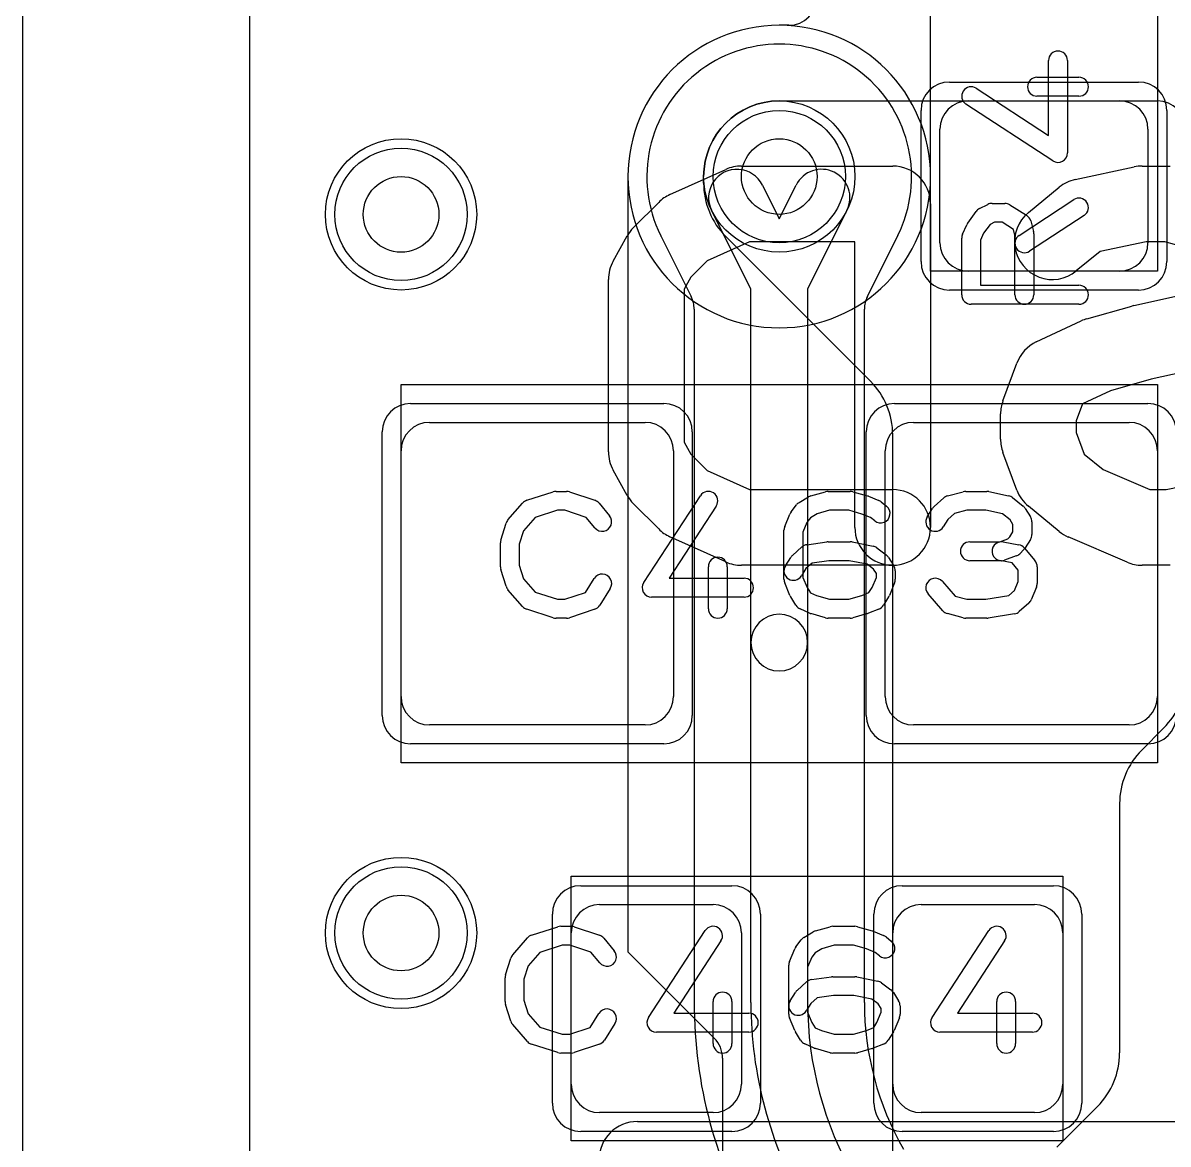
# Model space of a CAD drawing. Extents: x 0 to 20.5, y -0.5 to 20.
# Drawn here: x 0 to 3.028, y 9.442 to 12.406 of the extents above; entities that cross this region are included whole.
import ezdxf

# ---------------------------------------------------------------- set-up
doc = ezdxf.new("R2010")
doc.units = 0
for name, color, linetype in [('Hole', 1, 'CONTINUOUS'), ('L1', 3, 'CONTINUOUS'), ('L2', 3, 'CONTINUOUS'), ('L3', 3, 'CONTINUOUS'), ('L4', 3, 'CONTINUOUS'), ('MetalMask-A', 176, 'CONTINUOUS'), ('Outline', 7, 'CONTINUOUS'), ('PartsArea-A', 111, 'CONTINUOUS'), ('PartsSilk-A', 221, 'CONTINUOUS'), ('PartsSilk-B', 221, 'CONTINUOUS'), ('Resist-A', 2, 'CONTINUOUS'), ('Resist-B', 2, 'CONTINUOUS'), ('Silk-B', 140, 'CONTINUOUS')]:
    doc.layers.add(name, color=color, linetype=linetype)

msp = doc.modelspace()

# ---------------------------------------------------------------- linework, layer by layer
at = {"layer": 'Hole'}
for centre in [(2, 12), (1, 11.9), (1, 10)]:
    msp.add_circle(centre, 0.1, dxfattribs=at)
at = {"layer": 'L1'}
for p, q in [((0.6, 1.1), (0.6, 14.53823)), ((2.02503, 12.40004), (2, 12.40004)), ((2, 12.2), (3.00003, 12.2)), ((2.5, 12.2), (2.9, 12.2)), ((2.425, 11.825), (2.425, 12.125)), ((2.975, 12.125), (2.975, 11.825)), ((1.59996, 12), (1.59996, 9.95)), ((1.8, 11.98284), (1.8, 12)), ((2.24142, 11.45858), (1.85858, 11.84142)), ((2.9, 11.75), (2.5, 11.75)), ((1.075, 11.35), (1.645, 11.35)), ((2.355, 11.35), (2.925, 11.35)), ((2.3, 8.27497), (2.3, 11.31716)), ((1, 10.625), (1, 11.275)), ((1.72, 11.275), (1.72, 10.625)), ((2.28, 10.625), (2.28, 11.275)), ((3, 11.275), (3, 10.625)), ((1.645, 10.55), (1.075, 10.55)), ((2.925, 10.55), (2.355, 10.55)), ((3.01642, 10.54142), (2.95858, 10.48358)), ((2.9, 10.34216), (2.9, 9.68284)), ((1.525, 10.075), (1.825, 10.075)), ((2.375, 10.075), (2.675, 10.075)), ((1.45, 9.6), (1.45, 10)), ((1.9, 10), (1.9, 9.6)), ((2.3, 9.6), (2.3, 10)), ((2.75, 10), (2.75, 9.6)), ((1.59996, 9.95), (1.828, 9.72196)), ((1.84996, 9.66895), (1.84996, 4.02619)), ((2.84142, 9.54142), (2.73358, 9.43358)), ((1.825, 9.525), (1.525, 9.525)), ((2.675, 9.525), (2.375, 9.525))]:
    msp.add_line(p, q, dxfattribs=at)
for centre in [(2, 12), (1, 11.9), (1, 10)]:
    msp.add_circle(centre, 0.2, dxfattribs=at)
for centre, radius, start, end in [((2.02503, 12.47501), 0.07497, -90, 0), ((2, 12), 0.40004, 90, 180), ((2, 12), 0.2, 90, 180), ((2.5, 12.125), 0.075, 90, 180), ((2.9, 12.125), 0.075, 0, 90), ((3.00003, 12.12503), 0.07497, 0, 90), ((2, 11.98284), 0.2, 180, -135), ((2.5, 11.825), 0.075, 180, -90), ((2.9, 11.825), 0.075, -90, 0), ((2.1, 11.31716), 0.2, 0, 45), ((1.075, 11.275), 0.075, 90, 180), ((1.645, 11.275), 0.075, 0, 90), ((2.355, 11.275), 0.075, 90, 180), ((2.925, 11.275), 0.075, 0, 90), ((2.875, 10.68284), 0.2, -45, 0), ((1.075, 10.625), 0.075, 180, -90), ((1.645, 10.625), 0.075, -90, 0), ((2.355, 10.625), 0.075, 180, -90), ((2.925, 10.625), 0.075, -90, 0), ((3.1, 10.34216), 0.2, 135, 180), ((1.525, 10), 0.075, 90, 180), ((1.825, 10), 0.075, 0, 90), ((2.375, 10), 0.075, 90, 180), ((2.675, 10), 0.075, 0, 90), ((1.77499, 9.66895), 0.07497, 0, 45), ((2.7, 9.68284), 0.2, -45, 0), ((1.525, 9.6), 0.075, 180, -90), ((1.825, 9.6), 0.075, -90, 0), ((2.375, 9.6), 0.075, 180, -90), ((2.675, 9.6), 0.075, -90, 0)]:
    msp.add_arc(centre, radius, start, end, dxfattribs=at)
at = {"layer": 'L2'}
msp.add_line((0.6, 1.1), (0.6, 14.53823), dxfattribs=at)
for centre in [(1, 11.9), (1, 10)]:
    msp.add_circle(centre, 0.2, dxfattribs=at)
for start, end in [(90, -90), (-90, 90)]:
    msp.add_arc((2, 12), 0.40004, start, end, dxfattribs=at)
at = {"layer": 'L3'}
msp.add_line((0.6, 1.1), (0.6, 14.53825), dxfattribs=at)
for centre in [(1, 11.9), (1, 10)]:
    msp.add_circle(centre, 0.2, dxfattribs=at)
for start, end in [(90, -90), (-90, 90)]:
    msp.add_arc((2, 12), 0.40004, start, end, dxfattribs=at)
at = {"layer": 'L4'}
for p, q in [((0.6, 1.1), (0.6, 14.53823)), ((1.95526, 11.97767), (2, 11.888)), ((2, 11.888), (2.04474, 11.97767)), ((1.925, 11.70234), (1.82104, 11.91071)), ((2.17896, 11.91071), (2.075, 11.70234)), ((1.68769, 11.8419), (1.76707, 11.68279)), ((2.23293, 11.68279), (2.31322, 11.84372)), ((1.925, 10.76789), (1.925, 11.70234)), ((2.075, 11.70234), (2.075, 10.76789)), ((1.77496, 11.64931), (1.77496, 9.81578)), ((2.22504, 9.81578), (2.22504, 11.64932)), ((1.925, 9.81578), (1.925, 10.76789)), ((2.075, 10.76789), (2.075, 9.81578))]:
    msp.add_line(p, q, dxfattribs=at)
for centre in [(2, 12), (1, 11.9), (1, 10)]:
    msp.add_circle(centre, 0.2, dxfattribs=at)
for centre, radius, start, end in [((2, 12.00001), 0.35005, -26.34984, -153.66845), ((1.88815, 11.94419), 0.075, 26.5138, -153.48404), ((2.11185, 11.94419), 0.075, -26.5138, 153.48404), ((1.6197, 11.81026), 0.07497, 26.5172, 27.38194), ((2, 12.00001), 0.35004, -153.48326, -153.35516), ((1.62012, 11.80941), 0.07498, 25.67986, 26.64366), ((2.11185, 11.9442), 0.22505, -26.51837, -26.27927), ((2.38086, 11.81137), 0.07497, 153.6537, 153.72206), ((1.69999, 11.64932), 0.07497, -0.00764, 26.5172), ((2.30001, 11.64932), 0.07497, 153.4828, 180), ((2, 10.76789), 0.075, 0, 180), ((2, 10.76789), 0.075, 180, 0), ((3, 9.81578), 1.22504, 180, -150.0001), ((3, 9.81578), 1.075, 180, -150.00013), ((3, 9.81578), 0.925, 180, -149.99989), ((3, 9.81578), 0.77496, 180, -150.00082)]:
    msp.add_arc(centre, radius, start, end, dxfattribs=at)
at = {"layer": 'MetalMask-A'}
for p, q in [((2.5, 12.2), (2.9, 12.2)), ((2.425, 11.825), (2.425, 12.125)), ((2.975, 12.125), (2.975, 11.825)), ((2.9, 11.75), (2.5, 11.75)), ((1.075, 11.35), (1.645, 11.35)), ((2.355, 11.35), (2.925, 11.35)), ((1, 10.625), (1, 11.275)), ((1.72, 11.275), (1.72, 10.625)), ((2.28, 10.625), (2.28, 11.275)), ((3, 11.275), (3, 10.625)), ((1.645, 10.55), (1.075, 10.55)), ((2.925, 10.55), (2.355, 10.55)), ((1.525, 10.075), (1.825, 10.075)), ((2.375, 10.075), (2.675, 10.075)), ((1.45, 9.6), (1.45, 10)), ((1.9, 10), (1.9, 9.6)), ((2.3, 9.6), (2.3, 10)), ((2.75, 10), (2.75, 9.6)), ((1.825, 9.525), (1.525, 9.525)), ((2.675, 9.525), (2.375, 9.525))]:
    msp.add_line(p, q, dxfattribs=at)
for centre, start, end in [((2.5, 12.125), 90, 180), ((2.9, 12.125), 0, 90), ((2.5, 11.825), 180, -90), ((2.9, 11.825), -90, 0), ((1.075, 11.275), 90, 180), ((1.645, 11.275), 0, 90), ((2.355, 11.275), 90, 180), ((2.925, 11.275), 0, 90), ((1.075, 10.625), 180, -90), ((1.645, 10.625), -90, 0), ((2.355, 10.625), 180, -90), ((2.925, 10.625), -90, 0), ((1.525, 10), 90, 180), ((1.825, 10), 0, 90), ((2.375, 10), 90, 180), ((2.675, 10), 0, 90), ((1.525, 9.6), 180, -90), ((1.825, 9.6), -90, 0), ((2.375, 9.6), 180, -90), ((2.675, 9.6), -90, 0)]:
    msp.add_arc(centre, 0.075, start, end, dxfattribs=at)
at = {"layer": 'Outline'}
msp.add_line((0, 1), (0, 15), dxfattribs=at)
at = {"layer": 'PartsArea-A'}
for p, q in [((2.4, 11.75), (2.4, 13.05)), ((3, 13.05), (3, 11.75)), ((3, 11.75), (2.4, 11.75)), ((1, 11.45), (3, 11.45)), ((1, 10.45), (1, 11.45)), ((3, 11.45), (3, 10.45)), ((3, 10.45), (1, 10.45)), ((1.45, 10.15), (2.75, 10.15)), ((1.45, 9.45), (1.45, 10.15)), ((2.75, 10.15), (2.75, 9.45)), ((2.75, 9.45), (1.45, 9.45))]:
    msp.add_line(p, q, dxfattribs=at)
at = {"layer": 'PartsSilk-A'}
for p, q in [((2.71204, 12.10869), (2.71204, 12.30694)), ((2.76204, 12.30694), (2.76204, 12.0625)), ((2.68148, 12.2625), (2.79259, 12.2625)), ((2.52108, 12.23343), (2.71204, 12.10869)), ((2.79259, 12.2125), (2.68148, 12.2125)), ((2.72337, 12.04157), (2.49374, 12.19157)), ((2.63447, 11.84453), (2.77891, 11.93898)), ((2.4983, 11.8772), (2.52052, 11.90776)), ((2.52956, 11.91542), (2.55178, 11.92653)), ((2.56296, 11.92917), (2.5963, 11.92917)), ((2.60955, 11.92537), (2.65399, 11.89759)), ((2.48456, 11.84765), (2.49567, 11.87265)), ((2.55737, 11.87343), (2.54029, 11.84993)), ((2.56886, 11.87917), (2.55737, 11.87343)), ((2.58913, 11.87917), (2.56886, 11.87917)), ((2.61913, 11.86042), (2.58913, 11.87917)), ((2.80627, 11.89714), (2.66183, 11.80269)), ((2.6649, 11.88283), (2.67231, 11.85505)), ((2.54029, 11.84993), (2.53241, 11.8322)), ((2.62315, 11.84533), (2.61913, 11.86042)), ((2.62315, 11.6875), (2.62315, 11.84533)), ((2.67315, 11.84861), (2.67315, 11.6875)), ((2.48241, 11.6875), (2.48241, 11.8375)), ((2.53241, 11.8322), (2.53241, 11.7125)), ((2.53241, 11.7125), (2.79259, 11.7125)), ((2.79259, 11.6625), (2.50741, 11.6625)), ((1.33266, 11.14418), (1.4021, 11.1664)), ((1.40972, 11.16759), (1.4375, 11.16759)), ((1.4454, 11.16631), (1.51207, 11.14409)), ((1.64157, 10.92663), (1.79157, 11.15626)), ((2.05254, 11.13818), (2.07754, 11.15299)), ((2.08341, 11.15552), (2.1223, 11.16663)), ((2.12917, 11.16759), (2.1875, 11.16759)), ((2.19437, 11.16663), (2.23326, 11.15552)), ((2.23567, 11.15469), (2.26345, 11.14358)), ((2.40978, 11.12795), (2.43478, 11.15017)), ((2.44495, 11.15564), (2.48662, 11.16675)), ((2.49306, 11.16759), (2.54861, 11.16759)), ((2.55376, 11.16705), (2.60654, 11.15594)), ((2.61701, 11.151), (2.64479, 11.12878)), ((1.28258, 11.09239), (1.32147, 11.13683)), ((1.41362, 11.11759), (1.35452, 11.09868)), ((1.43344, 11.11759), (1.41362, 11.11759)), ((1.48952, 11.0989), (1.43344, 11.11759)), ((1.52338, 11.13637), (1.55115, 11.10304)), ((1.83343, 11.12892), (1.70869, 10.93796)), ((2.03139, 11.11315), (2.04528, 11.13167)), ((2.13267, 11.11759), (2.10025, 11.10833)), ((2.184, 11.11759), (2.13267, 11.11759)), ((2.21829, 11.10779), (2.184, 11.11759)), ((2.26979, 11.13989), (2.28368, 11.12878)), ((2.3913, 11.10029), (2.40519, 11.12251)), ((2.49634, 11.11759), (2.46356, 11.10885)), ((2.54601, 11.11759), (2.49634, 11.11759)), ((2.59042, 11.10824), (2.54601, 11.11759)), ((2.65037, 11.12251), (2.66426, 11.10029)), ((1.26364, 11.03894), (1.27753, 11.08339)), ((1.35452, 11.09868), (1.32368, 11.06344)), ((1.51273, 11.07104), (1.48952, 11.0989)), ((2.01442, 11.07442), (2.02831, 11.10776)), ((2.07327, 11.08565), (2.0625, 11.05981)), ((2.0823, 11.09769), (2.07327, 11.08565)), ((2.10025, 11.10833), (2.0823, 11.09769)), ((2.24145, 11.09853), (2.21829, 11.10779)), ((2.25244, 11.08974), (2.24145, 11.09853)), ((2.44568, 11.09296), (2.4337, 11.07379)), ((2.46356, 11.10885), (2.44568, 11.09296)), ((2.61023, 11.0924), (2.59042, 11.10824)), ((2.61806, 11.07987), (2.61023, 11.0924)), ((2.66806, 11.08704), (2.66806, 11.0537)), ((1.32368, 11.06344), (1.3125, 11.02766)), ((2.0125, 10.93519), (2.0125, 11.06481)), ((2.0625, 11.05981), (2.0625, 10.94019)), ((2.60948, 11.04715), (2.61806, 11.06087)), ((2.61806, 11.06087), (2.61806, 11.07987)), ((1.2625, 10.96852), (1.2625, 11.03148)), ((1.3125, 11.02766), (1.3125, 10.97234)), ((2.07291, 11.02661), (2.12569, 11.03402)), ((2.12917, 11.03426), (2.1875, 11.03426)), ((2.1924, 11.03377), (2.24796, 11.02266)), ((2.50417, 11.03426), (2.5831, 11.03426)), ((2.5831, 11.03426), (2.6043, 11.04197)), ((2.59188, 11.03387), (2.63355, 11.02646)), ((2.6043, 11.04197), (2.60948, 11.04715)), ((2.66426, 11.04045), (2.65037, 11.01823)), ((2.0163, 10.97066), (2.03019, 10.99288)), ((2.03478, 10.99832), (2.05978, 11.02054)), ((2.25794, 11.01824), (2.28294, 10.99972)), ((2.28926, 10.99287), (2.30314, 10.97065)), ((2.6266, 10.99687), (2.59604, 10.98576)), ((2.64685, 11.0138), (2.63574, 11.00269)), ((2.64838, 11.01785), (2.67615, 10.98452)), ((1.3125, 10.97234), (1.32368, 10.93656)), ((1.8125, 10.85741), (1.8125, 10.96852)), ((1.8625, 10.96852), (1.8625, 10.85741)), ((2.07068, 10.96333), (2.0587, 10.94416)), ((2.08735, 10.97814), (2.07068, 10.96333)), ((2.13092, 10.98426), (2.08735, 10.97814)), ((2.18502, 10.98426), (2.13092, 10.98426)), ((2.23267, 10.97473), (2.18502, 10.98426)), ((2.24937, 10.96236), (2.23267, 10.97473)), ((2.25694, 10.95024), (2.24937, 10.96236)), ((2.5875, 10.98426), (2.50417, 10.98426)), ((2.61581, 10.97883), (2.58312, 10.98465)), ((2.63194, 10.95947), (2.61581, 10.97883)), ((2.68194, 10.96852), (2.68194, 10.92407)), ((1.27753, 10.91661), (1.26364, 10.96106)), ((1.32368, 10.93656), (1.35452, 10.90132)), ((1.48773, 10.9005), (1.51074, 10.93732)), ((1.70869, 10.93796), (1.90694, 10.93796)), ((2.0625, 10.94019), (2.07368, 10.91336)), ((2.24577, 10.91336), (2.25694, 10.94019)), ((2.25694, 10.94019), (2.25694, 10.95024)), ((2.30694, 10.95741), (2.30694, 10.93519)), ((2.63194, 10.92907), (2.63194, 10.95947)), ((1.32147, 10.86317), (1.28258, 10.90761)), ((1.55314, 10.91082), (1.52537, 10.86638)), ((2.02831, 10.89224), (2.01442, 10.92558)), ((2.07368, 10.91336), (2.08242, 10.89937)), ((2.2373, 10.89981), (2.24577, 10.91336)), ((2.30502, 10.92558), (2.29114, 10.89224)), ((2.43131, 10.92942), (2.46519, 10.89071)), ((2.60691, 10.89205), (2.62218, 10.90563)), ((2.62218, 10.90563), (2.63194, 10.92907)), ((2.68002, 10.91446), (2.66614, 10.88113)), ((1.35452, 10.90132), (1.41362, 10.88241)), ((1.41362, 10.88241), (1.43344, 10.88241)), ((1.43344, 10.88241), (1.48773, 10.9005)), ((1.90694, 10.88796), (1.6625, 10.88796)), ((2.04408, 10.86638), (2.03019, 10.8886)), ((2.08242, 10.89937), (2.09883, 10.89208)), ((2.09883, 10.89208), (2.13267, 10.88241)), ((2.13267, 10.88241), (2.184, 10.88241)), ((2.184, 10.88241), (2.21829, 10.89221)), ((2.21829, 10.89221), (2.2373, 10.89981)), ((2.28926, 10.8886), (2.27537, 10.86638)), ((2.43258, 10.85206), (2.39369, 10.8965)), ((2.46519, 10.89071), (2.49634, 10.88241)), ((2.49634, 10.88241), (2.54662, 10.88241)), ((2.54662, 10.88241), (2.60691, 10.89205)), ((2.65967, 10.87205), (2.63467, 10.84983)), ((1.4021, 10.8336), (1.33266, 10.85582)), ((1.51207, 10.85591), (1.4454, 10.83369)), ((2.08013, 10.84567), (2.05513, 10.85678)), ((2.1223, 10.83337), (2.08341, 10.84448)), ((2.23326, 10.84448), (2.19437, 10.83337)), ((2.26345, 10.85642), (2.23567, 10.84531)), ((2.48662, 10.83325), (2.44495, 10.84436)), ((2.62201, 10.84383), (2.55256, 10.83272)), ((1.4375, 10.83241), (1.40972, 10.83241)), ((2.1875, 10.83241), (2.12917, 10.83241)), ((2.54861, 10.83241), (2.49306, 10.83241)), ((1.34516, 9.99418), (1.4146, 10.0164)), ((1.42222, 10.01759), (1.45, 10.01759)), ((1.4579, 10.01631), (1.52457, 9.99409)), ((1.65407, 9.77663), (1.80407, 10.00626)), ((2.06504, 9.98818), (2.09004, 10.00299)), ((2.09591, 10.00552), (2.1348, 10.01663)), ((2.14167, 10.01759), (2.2, 10.01759)), ((2.20687, 10.01663), (2.24576, 10.00552)), ((2.24817, 10.00469), (2.27595, 9.99358)), ((2.40407, 9.77663), (2.55407, 10.00626)), ((1.29508, 9.94239), (1.33397, 9.98683)), ((1.42612, 9.96759), (1.36702, 9.94868)), ((1.44594, 9.96759), (1.42612, 9.96759)), ((1.50202, 9.9489), (1.44594, 9.96759)), ((1.53588, 9.98637), (1.56365, 9.95304)), ((1.84593, 9.97892), (1.72119, 9.78796)), ((2.04389, 9.96315), (2.05778, 9.98167)), ((2.14517, 9.96759), (2.11275, 9.95833)), ((2.1965, 9.96759), (2.14517, 9.96759)), ((2.23079, 9.95779), (2.1965, 9.96759)), ((2.28229, 9.98989), (2.29618, 9.97878)), ((2.59593, 9.97892), (2.47119, 9.78796)), ((1.27614, 9.88894), (1.29003, 9.93339)), ((1.36702, 9.94868), (1.33618, 9.91344)), ((1.52523, 9.92104), (1.50202, 9.9489)), ((2.02692, 9.92442), (2.04081, 9.95776)), ((2.08577, 9.93565), (2.075, 9.90981)), ((2.0948, 9.94769), (2.08577, 9.93565)), ((2.11275, 9.95833), (2.0948, 9.94769)), ((2.25395, 9.94853), (2.23079, 9.95779)), ((2.26494, 9.93974), (2.25395, 9.94853)), ((1.33618, 9.91344), (1.325, 9.87766)), ((2.025, 9.78519), (2.025, 9.91481)), ((2.075, 9.90981), (2.075, 9.79019)), ((1.275, 9.81852), (1.275, 9.88148)), ((1.325, 9.87766), (1.325, 9.82234)), ((2.08541, 9.87661), (2.13819, 9.88402)), ((2.14167, 9.88426), (2.2, 9.88426)), ((2.2049, 9.88377), (2.26046, 9.87266)), ((2.0288, 9.82066), (2.04269, 9.84288)), ((2.04728, 9.84832), (2.07228, 9.87054)), ((2.27044, 9.86824), (2.29544, 9.84972)), ((2.30176, 9.84287), (2.31564, 9.82065)), ((1.325, 9.82234), (1.33618, 9.78656)), ((1.825, 9.70741), (1.825, 9.81852)), ((1.875, 9.81852), (1.875, 9.70741)), ((2.08318, 9.81333), (2.0712, 9.79416)), ((2.09985, 9.82814), (2.08318, 9.81333)), ((2.14342, 9.83426), (2.09985, 9.82814)), ((2.19752, 9.83426), (2.14342, 9.83426)), ((2.24517, 9.82473), (2.19752, 9.83426)), ((2.26187, 9.81236), (2.24517, 9.82473)), ((2.26944, 9.80024), (2.26187, 9.81236)), ((2.575, 9.70741), (2.575, 9.81852)), ((2.625, 9.81852), (2.625, 9.70741)), ((1.29003, 9.76661), (1.27614, 9.81106)), ((1.33618, 9.78656), (1.36702, 9.75132)), ((1.50023, 9.7505), (1.52324, 9.78732)), ((1.72119, 9.78796), (1.91944, 9.78796)), ((2.075, 9.79019), (2.08618, 9.76336)), ((2.25827, 9.76336), (2.26944, 9.79019)), ((2.26944, 9.79019), (2.26944, 9.80024)), ((2.31944, 9.80741), (2.31944, 9.78519)), ((2.47119, 9.78796), (2.66944, 9.78796)), ((1.33397, 9.71317), (1.29508, 9.75761)), ((1.36702, 9.75132), (1.42612, 9.73241)), ((1.56564, 9.76082), (1.53787, 9.71638)), ((2.04081, 9.74224), (2.02692, 9.77558)), ((2.08618, 9.76336), (2.09492, 9.74937)), ((2.2498, 9.74981), (2.25827, 9.76336)), ((2.31752, 9.77558), (2.30364, 9.74224)), ((1.42612, 9.73241), (1.44594, 9.73241)), ((1.44594, 9.73241), (1.50023, 9.7505)), ((1.91944, 9.73796), (1.675, 9.73796)), ((2.05658, 9.71638), (2.04269, 9.7386)), ((2.09492, 9.74937), (2.11133, 9.74208)), ((2.11133, 9.74208), (2.14517, 9.73241)), ((2.14517, 9.73241), (2.1965, 9.73241)), ((2.1965, 9.73241), (2.23079, 9.74221)), ((2.23079, 9.74221), (2.2498, 9.74981)), ((2.30176, 9.7386), (2.28787, 9.71638)), ((2.66944, 9.73796), (2.425, 9.73796)), ((1.4146, 9.6836), (1.34516, 9.70582)), ((1.52457, 9.70591), (1.4579, 9.68369)), ((2.09263, 9.69567), (2.06763, 9.70678)), ((2.1348, 9.68337), (2.09591, 9.69448)), ((2.24576, 9.69448), (2.20687, 9.68337)), ((2.27595, 9.70642), (2.24817, 9.69531)), ((1.45, 9.68241), (1.42222, 9.68241)), ((2.2, 9.68241), (2.14167, 9.68241)), ((1.625, 9.5016), (5.775, 9.5016))]:
    msp.add_line(p, q, dxfattribs=at)
for centre, radius, start, end in [((2.73704, 12.30694), 0.025, 0, 180), ((2.50741, 12.2125), 0.025, 56.85026, -123.15356), ((2.68148, 12.2375), 0.025, 90, -90), ((2.79259, 12.2375), 0.025, -90, 90), ((2.73704, 12.0625), 0.025, -123.14974, 0), ((2.79259, 11.91806), 0.025, -56.81854, 123.18086), ((2.54074, 11.89306), 0.025, 116.56505, 143.97932), ((2.56296, 11.90417), 0.025, 90, 116.56505), ((2.5963, 11.90417), 0.025, 57.99462, 90), ((2.51852, 11.8625), 0.025, 143.98274, 156.03964), ((2.64074, 11.87639), 0.025, 14.92551, 57.98998), ((2.50741, 11.8375), 0.025, 156.04915, 180), ((2.64815, 11.82361), 0.025, 123.18146, -56.81914), ((2.64815, 11.84861), 0.025, 0, 14.93527), ((2.79259, 11.6875), 0.025, -90, 90), ((2.50741, 11.6875), 0.025, 180, -90), ((2.64815, 11.6875), 0.025, 180, 0), ((1.34028, 11.12037), 0.025, 107.74642, 138.81192), ((1.40972, 11.14259), 0.025, 90, 107.74642), ((1.4375, 11.14259), 0.025, 71.57954, 90), ((1.50417, 11.12037), 0.025, 39.7909, 71.57954), ((1.8125, 11.14259), 0.025, -33.14974, 146.84644), ((2.09028, 11.13148), 0.025, 105.94854, 120.63752), ((2.12917, 11.14259), 0.025, 90, 105.94854), ((2.1875, 11.14259), 0.025, 74.05146, 90), ((2.22639, 11.13148), 0.025, 68.2071, 74.05146), ((2.45139, 11.13148), 0.025, 104.92551, 131.63069), ((2.49306, 11.14259), 0.025, 90, 104.92885), ((2.54861, 11.14259), 0.025, 78.11016, 90), ((2.60139, 11.13148), 0.025, 51.33303, 78.11298), ((2.06528, 11.11667), 0.025, 120.63752, 143.1301), ((2.26806, 11.10926), 0.025, -128.66697, 51.34522), ((2.25417, 11.12037), 0.025, 51.33303, 68.2071), ((2.42639, 11.10926), 0.025, 131.62783, 147.98998), ((2.62917, 11.10926), 0.025, 32.00538, 51.34522), ((1.30139, 11.07593), 0.025, 138.81192, 162.63777), ((1.53194, 11.08704), 0.025, -140.2091, 39.8005), ((2.05139, 11.09815), 0.025, 143.1301, 157.39424), ((2.4125, 11.08704), 0.025, 147.99462, -32.01002), ((2.64306, 11.08704), 0.025, 0, 32.01002), ((2.0375, 11.06481), 0.025, 157.39424, 180), ((2.64306, 11.0537), 0.025, -32.00538, 0), ((1.2875, 11.03148), 0.025, 162.63777, 180), ((2.07639, 11.00185), 0.025, 98.00047, 131.62783), ((2.12917, 11.00926), 0.025, 90, 98.00047), ((2.1875, 11.00926), 0.025, 78.69456, 90), ((2.24306, 10.99815), 0.025, 53.47387, 78.69456), ((2.50417, 11.00926), 0.025, 90, -90), ((2.5875, 11.00926), 0.025, 79.90837, -100.08326), ((2.62917, 11.00185), 0.025, 39.7909, 79.91674), ((1.8375, 10.96852), 0.025, 0, 180), ((2.05139, 10.97963), 0.025, 131.62783, 147.99462), ((2.26806, 10.97963), 0.025, 31.98594, 53.47387), ((2.61806, 11.02037), 0.025, -70.02864, -45), ((2.62917, 11.03148), 0.025, -45, -32.01002), ((1.2875, 10.96852), 0.025, 180, -162.63777), ((2.0375, 10.95741), 0.025, 147.99462, -32.01002), ((2.28194, 10.95741), 0.025, 0, 31.98594), ((2.5875, 11.00926), 0.025, -90, -70.02141), ((2.65694, 10.96852), 0.025, 0, 39.8005), ((1.53194, 10.92407), 0.025, -32.00538, 147.99925), ((1.90694, 10.91296), 0.025, -90, 90), ((2.0375, 10.93519), 0.025, 180, -157.39424), ((2.28194, 10.93519), 0.025, -22.60576, 0), ((2.4125, 10.91296), 0.025, 41.18808, -138.81042), ((1.30139, 10.92407), 0.025, -162.63777, -138.81192), ((1.6625, 10.91296), 0.025, 146.85026, -90), ((2.65694, 10.92407), 0.025, -22.60576, 0), ((2.05139, 10.90185), 0.025, -157.39424, -147.99462), ((2.26806, 10.90185), 0.025, -32.00538, -22.60576), ((2.64306, 10.89074), 0.025, -48.37217, -22.60888), ((1.34028, 10.87963), 0.025, -138.81192, -107.74642), ((1.50417, 10.87963), 0.025, -71.57954, -32.00538), ((1.8375, 10.85741), 0.025, 180, 0), ((2.06528, 10.87963), 0.025, -147.99462, -113.95086), ((2.09028, 10.86852), 0.025, -113.95086, -105.94854), ((2.22639, 10.86852), 0.025, -74.05146, -68.2071), ((2.25417, 10.87963), 0.025, -68.2071, -32.00538), ((2.45139, 10.86852), 0.025, -138.81192, -104.92885), ((2.61806, 10.86852), 0.025, -80.91063, -48.36931), ((1.40972, 10.85741), 0.025, -107.74642, -90), ((1.4375, 10.85741), 0.025, -90, -71.57954), ((2.12917, 10.85741), 0.025, -105.94854, -90), ((2.1875, 10.85741), 0.025, -90, -74.05146), ((2.49306, 10.85741), 0.025, -104.92551, -90), ((2.54861, 10.85741), 0.025, -90, -80.91133), ((1.35278, 9.97037), 0.025, 107.74642, 138.81192), ((1.42222, 9.99259), 0.025, 90, 107.74642), ((1.45, 9.99259), 0.025, 71.57954, 90), ((1.51667, 9.97037), 0.025, 39.7909, 71.57954), ((1.825, 9.99259), 0.025, -33.14974, 146.84644), ((2.10278, 9.98148), 0.025, 105.94854, 120.63752), ((2.14167, 9.99259), 0.025, 90, 105.94854), ((2.2, 9.99259), 0.025, 74.05146, 90), ((2.23889, 9.98148), 0.025, 68.2071, 74.05146), ((2.26667, 9.97037), 0.025, 51.33303, 68.2071), ((2.575, 9.99259), 0.025, -33.14974, 146.84644), ((2.06389, 9.94815), 0.025, 143.1301, 157.39424), ((2.07778, 9.96667), 0.025, 120.63752, 143.1301), ((2.28056, 9.95926), 0.025, -128.66697, 51.34522), ((1.31389, 9.92593), 0.025, 138.81192, 162.63777), ((1.54444, 9.93704), 0.025, -140.2091, 39.8005), ((2.05, 9.91481), 0.025, 157.39424, 180), ((1.3, 9.88148), 0.025, 162.63777, 180), ((2.08889, 9.85185), 0.025, 98.00047, 131.62783), ((2.14167, 9.85926), 0.025, 90, 98.00047), ((2.2, 9.85926), 0.025, 78.69456, 90), ((2.25556, 9.84815), 0.025, 53.47387, 78.69456), ((1.85, 9.81852), 0.025, 0, 180), ((2.06389, 9.82963), 0.025, 131.62783, 147.99462), ((2.28056, 9.82963), 0.025, 31.98594, 53.47387), ((2.6, 9.81852), 0.025, 0, 180), ((1.3, 9.81852), 0.025, 180, -162.63777), ((2.05, 9.80741), 0.025, 147.99462, -32.01002), ((2.29444, 9.80741), 0.025, 0, 31.98594), ((1.54444, 9.77407), 0.025, -32.00538, 147.99925), ((1.91944, 9.76296), 0.025, -90, 90), ((2.05, 9.78519), 0.025, 180, -157.39424), ((2.29444, 9.78519), 0.025, -22.60576, 0), ((2.66944, 9.76296), 0.025, -90, 90), ((1.31389, 9.77407), 0.025, -162.63777, -138.81192), ((1.675, 9.76296), 0.025, 146.85026, -90), ((2.425, 9.76296), 0.025, 146.85026, -90), ((2.06389, 9.75185), 0.025, -157.39424, -147.99462), ((2.28056, 9.75185), 0.025, -32.00538, -22.60576), ((1.35278, 9.72963), 0.025, -138.81192, -107.74642), ((1.51667, 9.72963), 0.025, -71.57954, -32.00538), ((1.85, 9.70741), 0.025, 180, 0), ((2.07778, 9.72963), 0.025, -147.99462, -113.95086), ((2.10278, 9.71852), 0.025, -113.95086, -105.94854), ((2.23889, 9.71852), 0.025, -74.05146, -68.2071), ((2.26667, 9.72963), 0.025, -68.2071, -32.00538), ((2.6, 9.70741), 0.025, 180, 0), ((1.42222, 9.70741), 0.025, -107.74642, -90), ((1.45, 9.70741), 0.025, -90, -71.57954), ((2.14167, 9.70741), 0.025, -105.94854, -90), ((2.2, 9.70741), 0.025, -90, -74.05146), ((1.625, 9.4), 0.1016, 90, 180)]:
    msp.add_arc(centre, radius, start, end, dxfattribs=at)
at = {"layer": 'PartsSilk-B'}
for p, q in [((1.9, 12.02778), (2.3, 12.02778)), ((2.78274, 11.99222), (2.9383, 12.02556)), ((2.95926, 12.02778), (3.03333, 12.02778)), ((1.71081, 11.9523), (1.85896, 12.01897)), ((2.6589, 11.90518), (2.74038, 11.97184)), ((1.61447, 11.86515), (1.68113, 11.93182)), ((2.4, 11.92778), (2.4, 11.07222)), ((1.56074, 11.77635), (1.59778, 11.84301)), ((1.92146, 11.82778), (1.8096, 11.77744)), ((2.2, 11.82778), (1.92146, 11.82778)), ((2.2, 11.07222), (2.2, 11.82778)), ((2.96986, 11.82778), (2.8483, 11.80173)), ((3.01953, 11.82778), (2.96986, 11.82778)), ((3.10231, 11.8045), (3.01953, 11.82778)), ((2.8483, 11.80173), (2.78554, 11.75038)), ((1.8096, 11.77744), (1.7658, 11.73363)), ((1.54815, 11.27222), (1.54815, 11.72778)), ((1.7658, 11.73363), (1.74815, 11.70186)), ((1.74815, 11.70186), (1.74815, 11.29814)), ((2.93731, 11.65867), (3.07729, 11.69016)), ((2.81367, 11.62405), (2.93219, 11.65738)), ((2.67977, 11.56276), (2.79829, 11.61832)), ((2.59141, 11.40695), (2.62844, 11.50695)), ((3.12936, 11.49688), (2.98379, 11.46413)), ((2.98379, 11.46413), (2.87573, 11.43374)), ((2.87573, 11.43374), (2.80177, 11.39907)), ((2.80177, 11.39907), (2.78519, 11.3543)), ((2.58519, 11.30556), (2.58519, 11.37222)), ((2.78519, 11.3543), (2.78519, 11.32348)), ((1.74815, 11.29814), (1.7658, 11.26637)), ((2.78519, 11.32348), (2.80657, 11.26575)), ((1.7658, 11.26637), (1.8096, 11.22256)), ((2.62844, 11.17083), (2.59141, 11.27083)), ((2.80657, 11.26575), (2.85609, 11.22524)), ((1.59778, 11.15699), (1.56074, 11.22365)), ((1.8096, 11.22256), (1.92146, 11.17222)), ((2.85609, 11.22524), (2.97979, 11.17222)), ((3.02273, 11.17222), (3.14183, 11.19775)), ((1.92146, 11.17222), (2.3, 11.17222)), ((2.97979, 11.17222), (3.02273, 11.17222)), ((1.68113, 11.06818), (1.61447, 11.13485)), ((2.74037, 11.0615), (2.65889, 11.12817)), ((1.85896, 10.98103), (1.71081, 11.0477)), ((2.91987, 10.98031), (2.76431, 11.04698)), ((2.3, 10.97222), (1.9, 10.97222)), ((3.03333, 10.97222), (2.95926, 10.97222))]:
    msp.add_line(p, q, dxfattribs=at)
for centre, start, end in [((1.9, 11.92778), 90, 114.2301), ((2.3, 11.92778), 0, 90), ((2.95926, 11.92778), 90, 102.09677), ((2.8037, 11.89444), 102.09876, 129.28711), ((1.75185, 11.86111), 114.2301, 135.00405), ((2.72222, 11.82778), 129.28618, -50.71289), ((1.68519, 11.79444), 135.00405, 150.94094), ((1.64815, 11.72778), 150.94094, 180), ((2.95926, 11.56111), 102.67982, 105.70536), ((2.84074, 11.52778), 105.70536, 115.1197), ((2.72222, 11.47222), 115.1197, 159.67865), ((2.68519, 11.37222), 159.67865, 180), ((2.68519, 11.30556), 180, -159.67865), ((1.64815, 11.27222), 180, -150.94094), ((1.68519, 11.20556), -150.94094, -135.00405), ((2.3, 11.07222), -90, 90), ((2.72222, 11.20556), -159.67865, -129.29424), ((1.75185, 11.13889), -135.00405, -114.2301), ((2.3, 11.07222), 180, 0), ((2.8037, 11.13889), -129.29424, -113.19859), ((1.9, 11.07222), -114.2301, -90), ((2.95926, 11.07222), -113.19859, -90)]:
    msp.add_arc(centre, 0.1, start, end, dxfattribs=at)
at = {"layer": 'Resist-A'}
for p, q in [((2.45, 12.25), (2.95, 12.25)), ((2.375, 11.775), (2.375, 12.175)), ((3.025, 12.175), (3.025, 11.775)), ((2.95, 11.7), (2.45, 11.7)), ((1.025, 11.4), (1.695, 11.4)), ((2.305, 11.4), (2.975, 11.4)), ((0.95, 10.575), (0.95, 11.325)), ((1.77, 11.325), (1.77, 10.575)), ((2.23, 10.575), (2.23, 11.325)), ((1.695, 10.5), (1.025, 10.5)), ((2.975, 10.5), (2.305, 10.5)), ((1.475, 10.125), (1.875, 10.125)), ((2.325, 10.125), (2.725, 10.125)), ((1.4, 9.55), (1.4, 10.05)), ((1.95, 10.05), (1.95, 9.55)), ((2.25, 9.55), (2.25, 10.05)), ((2.8, 10.05), (2.8, 9.55)), ((1.875, 9.475), (1.475, 9.475)), ((2.725, 9.475), (2.325, 9.475))]:
    msp.add_line(p, q, dxfattribs=at)
for centre in [(2, 12), (1, 11.9), (1, 10)]:
    msp.add_circle(centre, 0.175, dxfattribs=at)
for centre, start, end in [((2.45, 12.175), 90, 180), ((2.95, 12.175), 0, 90), ((2.45, 11.775), 180, -90), ((2.95, 11.775), -90, 0), ((1.025, 11.325), 90, 180), ((1.695, 11.325), 0, 90), ((2.305, 11.325), 90, 180), ((2.975, 11.325), 0, 90), ((1.025, 10.575), 180, -90), ((1.695, 10.575), -90, 0), ((2.305, 10.575), 180, -90), ((2.975, 10.575), -90, 0), ((1.475, 10.05), 90, 180), ((1.875, 10.05), 0, 90), ((2.325, 10.05), 90, 180), ((2.725, 10.05), 0, 90), ((1.475, 9.55), 180, -90), ((1.875, 9.55), -90, 0), ((2.325, 9.55), 180, -90), ((2.725, 9.55), -90, 0)]:
    msp.add_arc(centre, 0.075, start, end, dxfattribs=at)
at = {"layer": 'Resist-B'}
for centre in [(2, 12), (1, 11.9), (1, 10)]:
    msp.add_circle(centre, 0.175, dxfattribs=at)
at = {"layer": 'Silk-B'}
for p, q in [((1.9, 12.02778), (2.3, 12.02778)), ((2.78274, 11.99222), (2.9383, 12.02556)), ((2.95926, 12.02778), (3.03333, 12.02778)), ((1.71081, 11.9523), (1.85896, 12.01897)), ((2.6589, 11.90518), (2.74038, 11.97184)), ((1.61447, 11.86515), (1.68113, 11.93182)), ((2.4, 11.92778), (2.4, 11.07222)), ((1.56074, 11.77635), (1.59778, 11.84301)), ((1.92146, 11.82778), (1.8096, 11.77744)), ((2.2, 11.82778), (1.92146, 11.82778)), ((2.2, 11.07222), (2.2, 11.82778)), ((2.96986, 11.82778), (2.8483, 11.80173)), ((3.01953, 11.82778), (2.96986, 11.82778)), ((3.10231, 11.8045), (3.01953, 11.82778)), ((2.8483, 11.80173), (2.78554, 11.75038)), ((1.8096, 11.77744), (1.7658, 11.73363)), ((1.54815, 11.27222), (1.54815, 11.72778)), ((1.7658, 11.73363), (1.74815, 11.70186)), ((1.74815, 11.70186), (1.74815, 11.29814)), ((2.93731, 11.65867), (3.07729, 11.69016)), ((2.81367, 11.62405), (2.93219, 11.65738)), ((2.67977, 11.56276), (2.79829, 11.61832)), ((2.59141, 11.40695), (2.62844, 11.50695)), ((3.12936, 11.49688), (2.98379, 11.46413)), ((2.98379, 11.46413), (2.87573, 11.43374)), ((2.87573, 11.43374), (2.80177, 11.39907)), ((2.80177, 11.39907), (2.78519, 11.3543)), ((2.58519, 11.30556), (2.58519, 11.37222)), ((2.78519, 11.3543), (2.78519, 11.32348)), ((1.74815, 11.29814), (1.7658, 11.26637)), ((2.78519, 11.32348), (2.80657, 11.26575)), ((1.7658, 11.26637), (1.8096, 11.22256)), ((2.62844, 11.17083), (2.59141, 11.27083)), ((2.80657, 11.26575), (2.85609, 11.22524)), ((1.59778, 11.15699), (1.56074, 11.22365)), ((1.8096, 11.22256), (1.92146, 11.17222)), ((2.85609, 11.22524), (2.97979, 11.17222)), ((3.02273, 11.17222), (3.14183, 11.19775)), ((1.92146, 11.17222), (2.3, 11.17222)), ((2.97979, 11.17222), (3.02273, 11.17222)), ((1.68113, 11.06818), (1.61447, 11.13485)), ((2.74037, 11.0615), (2.65889, 11.12817)), ((1.85896, 10.98103), (1.71081, 11.0477)), ((2.91987, 10.98031), (2.76431, 11.04698)), ((2.3, 10.97222), (1.9, 10.97222)), ((3.03333, 10.97222), (2.95926, 10.97222))]:
    msp.add_line(p, q, dxfattribs=at)
for centre, start, end in [((1.9, 11.92778), 90, 114.2301), ((2.3, 11.92778), 0, 90), ((2.95926, 11.92778), 90, 102.09677), ((2.8037, 11.89444), 102.09876, 129.28711), ((1.75185, 11.86111), 114.2301, 135.00405), ((2.72222, 11.82778), 129.28618, -50.71289), ((1.68519, 11.79444), 135.00405, 150.94094), ((1.64815, 11.72778), 150.94094, 180), ((2.95926, 11.56111), 102.67982, 105.70536), ((2.84074, 11.52778), 105.70536, 115.1197), ((2.72222, 11.47222), 115.1197, 159.67865), ((2.68519, 11.37222), 159.67865, 180), ((2.68519, 11.30556), 180, -159.67865), ((1.64815, 11.27222), 180, -150.94094), ((1.68519, 11.20556), -150.94094, -135.00405), ((2.3, 11.07222), -90, 90), ((2.72222, 11.20556), -159.67865, -129.29424), ((1.75185, 11.13889), -135.00405, -114.2301), ((2.3, 11.07222), 180, 0), ((2.8037, 11.13889), -129.29424, -113.19859), ((1.9, 11.07222), -114.2301, -90), ((2.95926, 11.07222), -113.19859, -90)]:
    msp.add_arc(centre, 0.1, start, end, dxfattribs=at)

doc.saveas('drawing.dxf')
